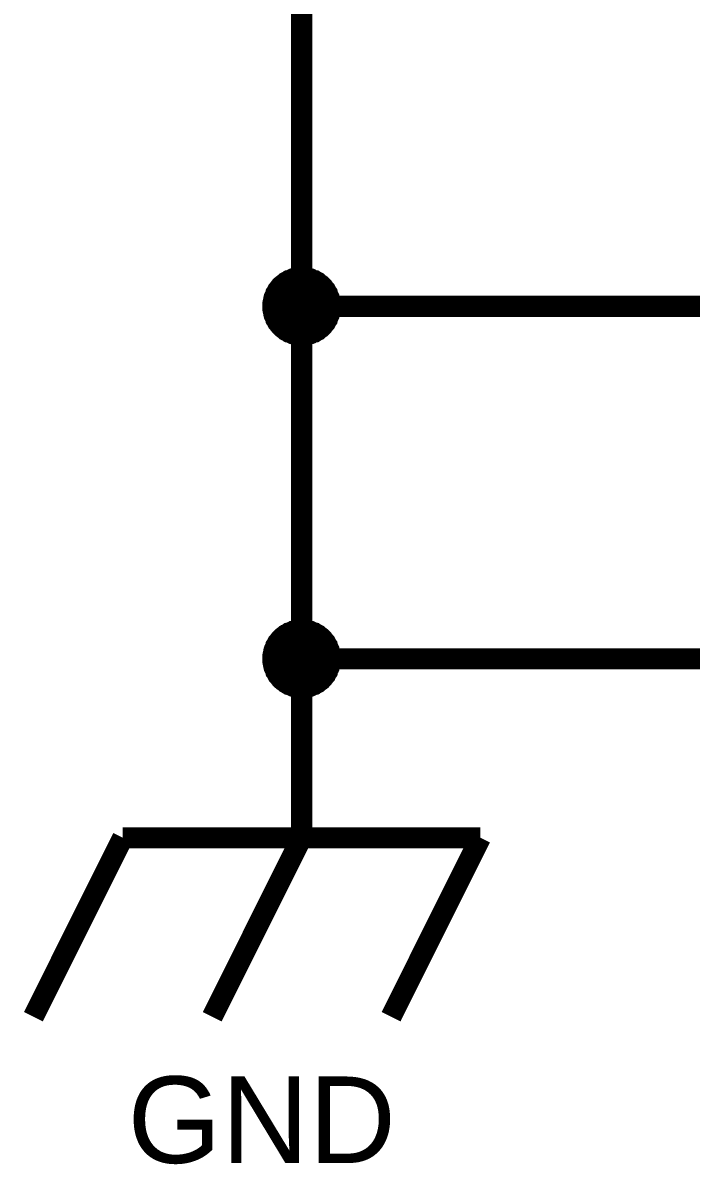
# Model space of a CAD drawing. Header units: millimetres. Extents: x 0 to 594, y 0 to 420.
# Drawn here: x 139.03 to 148.52, y 322.83 to 339.02 of the extents above; entities that cross this region are included whole.
import ezdxf

# ---------------------------------------------------------------- set-up
doc = ezdxf.new("R2010")
doc.units = ezdxf.units.MM
doc.layers.add('Sheet', color=255, linetype='Continuous')
doc.styles.get("Standard").update_dxf_attribs({"font": 'arial.ttf'})

msp = doc.modelspace()

# ---------------------------------------------------------------- linework, layer by layer
at = {"layer": 'Sheet', "color": 0}
for points, const_width in [([(152.49, 339.998), (142.992, 339.998), (142.992, 334.998)], 0.3), ([(142.484, 334.998), (142.484, 335.024), (142.484, 335.051), (142.489, 335.077), (142.494, 335.098), (142.499, 335.125), (142.505, 335.151), (142.515, 335.172), (142.526, 335.194), (142.531, 335.22), (142.547, 335.241), (142.558, 335.262), (142.568, 335.283), (142.584, 335.299), (142.6, 335.321), (142.616, 335.342), (142.632, 335.358), (142.648, 335.373), (142.669, 335.389), (142.69, 335.405), (142.706, 335.421), (142.727, 335.432), (142.748, 335.442), (142.769, 335.458), (142.796, 335.463), (142.817, 335.474), (142.838, 335.485), (142.865, 335.49), (142.891, 335.495), (142.912, 335.5), (142.939, 335.506), (142.965, 335.506), (142.992, 335.506)], 0.0991), ([(142.484, 334.998), (142.484, 335.024), (142.484, 335.051), (142.489, 335.077), (142.494, 335.098), (142.499, 335.125), (142.505, 335.151), (142.515, 335.172), (142.526, 335.194), (142.531, 335.22), (142.547, 335.241), (142.558, 335.262), (142.568, 335.283), (142.584, 335.299), (142.6, 335.321), (142.616, 335.342), (142.632, 335.358), (142.648, 335.373), (142.669, 335.389), (142.69, 335.405), (142.706, 335.421), (142.727, 335.432), (142.748, 335.442), (142.769, 335.458), (142.796, 335.463), (142.817, 335.474), (142.838, 335.485), (142.865, 335.49), (142.891, 335.495), (142.912, 335.5), (142.939, 335.506), (142.965, 335.506), (142.992, 335.506)], 0.0991), ([(142.484, 334.998), (142.484, 335.024), (142.484, 335.051), (142.489, 335.077), (142.494, 335.098), (142.499, 335.125), (142.505, 335.151), (142.515, 335.172), (142.526, 335.194), (142.531, 335.22), (142.547, 335.241), (142.558, 335.262), (142.568, 335.283), (142.584, 335.299), (142.6, 335.321), (142.616, 335.342), (142.632, 335.358), (142.648, 335.373), (142.669, 335.389), (142.69, 335.405), (142.706, 335.421), (142.727, 335.432), (142.748, 335.442), (142.769, 335.458), (142.796, 335.463), (142.817, 335.474), (142.838, 335.485), (142.865, 335.49), (142.891, 335.495), (142.912, 335.5), (142.939, 335.506), (142.965, 335.506), (142.992, 335.506)], 0.0991), ([(142.484, 334.998), (142.484, 335.024), (142.484, 335.051), (142.489, 335.077), (142.494, 335.098), (142.499, 335.125), (142.505, 335.151), (142.515, 335.172), (142.526, 335.194), (142.531, 335.22), (142.547, 335.241), (142.558, 335.262), (142.568, 335.283), (142.584, 335.299), (142.6, 335.321), (142.616, 335.342), (142.632, 335.358), (142.648, 335.373), (142.669, 335.389), (142.69, 335.405), (142.706, 335.421), (142.727, 335.432), (142.748, 335.442), (142.769, 335.458), (142.796, 335.463), (142.817, 335.474), (142.838, 335.485), (142.865, 335.49), (142.891, 335.495), (142.912, 335.5), (142.939, 335.506), (142.965, 335.506), (142.992, 335.506)], 0.0991), ([(142.484, 334.998), (142.484, 335.024), (142.484, 335.051), (142.489, 335.077), (142.494, 335.098), (142.499, 335.125), (142.505, 335.151), (142.515, 335.172), (142.526, 335.194), (142.531, 335.22), (142.547, 335.241), (142.558, 335.262), (142.568, 335.283), (142.584, 335.299), (142.6, 335.321), (142.616, 335.342), (142.632, 335.358), (142.648, 335.373), (142.669, 335.389), (142.69, 335.405), (142.706, 335.421), (142.727, 335.432), (142.748, 335.442), (142.769, 335.458), (142.796, 335.463), (142.817, 335.474), (142.838, 335.485), (142.865, 335.49), (142.891, 335.495), (142.912, 335.5), (142.939, 335.506), (142.965, 335.506), (142.992, 335.506)], 0.0991), ([(142.484, 334.998), (142.484, 335.024), (142.484, 335.051), (142.489, 335.077), (142.494, 335.098), (142.499, 335.125), (142.505, 335.151), (142.515, 335.172), (142.526, 335.194), (142.531, 335.22), (142.547, 335.241), (142.558, 335.262), (142.568, 335.283), (142.584, 335.299), (142.6, 335.321), (142.616, 335.342), (142.632, 335.358), (142.648, 335.373), (142.669, 335.389), (142.69, 335.405), (142.706, 335.421), (142.727, 335.432), (142.748, 335.442), (142.769, 335.458), (142.796, 335.463), (142.817, 335.474), (142.838, 335.485), (142.865, 335.49), (142.891, 335.495), (142.912, 335.5), (142.939, 335.506), (142.965, 335.506), (142.992, 335.506)], 0.0991), ([(142.484, 334.998), (142.484, 335.024), (142.484, 335.051), (142.489, 335.077), (142.494, 335.098), (142.499, 335.125), (142.505, 335.151), (142.515, 335.172), (142.526, 335.194), (142.531, 335.22), (142.547, 335.241), (142.558, 335.262), (142.568, 335.283), (142.584, 335.299), (142.6, 335.321), (142.616, 335.342), (142.632, 335.358), (142.648, 335.373), (142.669, 335.389), (142.69, 335.405), (142.706, 335.421), (142.727, 335.432), (142.748, 335.442), (142.769, 335.458), (142.796, 335.463), (142.817, 335.474), (142.838, 335.485), (142.865, 335.49), (142.891, 335.495), (142.912, 335.5), (142.939, 335.506), (142.965, 335.506), (142.992, 335.506)], 0.0991), ([(142.484, 334.998), (142.484, 335.024), (142.484, 335.051), (142.489, 335.077), (142.494, 335.098), (142.499, 335.125), (142.505, 335.151), (142.515, 335.172), (142.526, 335.194), (142.531, 335.22), (142.547, 335.241), (142.558, 335.262), (142.568, 335.283), (142.584, 335.299), (142.6, 335.321), (142.616, 335.342), (142.632, 335.358), (142.648, 335.373), (142.669, 335.389), (142.69, 335.405), (142.706, 335.421), (142.727, 335.432), (142.748, 335.442), (142.769, 335.458), (142.796, 335.463), (142.817, 335.474), (142.838, 335.485), (142.865, 335.49), (142.891, 335.495), (142.912, 335.5), (142.939, 335.506), (142.965, 335.506), (142.992, 335.506)], 0.0991), ([(142.992, 335.506), (142.992, 335.506)], 0.0991), ([(142.992, 335.506), (143.018, 335.506), (143.044, 335.506), (143.071, 335.5), (143.092, 335.495), (143.119, 335.49), (143.145, 335.485), (143.166, 335.474), (143.187, 335.463), (143.214, 335.458), (143.235, 335.442), (143.256, 335.432), (143.277, 335.421), (143.293, 335.405), (143.314, 335.389), (143.336, 335.373), (143.351, 335.358), (143.367, 335.342), (143.383, 335.321), (143.399, 335.299), (143.415, 335.283), (143.425, 335.262), (143.436, 335.241), (143.452, 335.22), (143.457, 335.194), (143.468, 335.172), (143.478, 335.151), (143.484, 335.125), (143.489, 335.098), (143.494, 335.077), (143.5, 335.051), (143.5, 335.024), (143.5, 334.998)], 0.0991), ([(142.992, 335.506), (142.992, 335.506)], 0.0991), ([(142.992, 335.506), (143.018, 335.506), (143.044, 335.506), (143.071, 335.5), (143.092, 335.495), (143.119, 335.49), (143.145, 335.485), (143.166, 335.474), (143.187, 335.463), (143.214, 335.458), (143.235, 335.442), (143.256, 335.432), (143.277, 335.421), (143.293, 335.405), (143.314, 335.389), (143.336, 335.373), (143.351, 335.358), (143.367, 335.342), (143.383, 335.321), (143.399, 335.299), (143.415, 335.283), (143.425, 335.262), (143.436, 335.241), (143.452, 335.22), (143.457, 335.194), (143.468, 335.172), (143.478, 335.151), (143.484, 335.125), (143.489, 335.098), (143.494, 335.077), (143.5, 335.051), (143.5, 335.024), (143.5, 334.998)], 0.0991), ([(142.992, 335.506), (142.992, 335.506)], 0.0991), ([(142.992, 335.506), (143.018, 335.506), (143.044, 335.506), (143.071, 335.5), (143.092, 335.495), (143.119, 335.49), (143.145, 335.485), (143.166, 335.474), (143.187, 335.463), (143.214, 335.458), (143.235, 335.442), (143.256, 335.432), (143.277, 335.421), (143.293, 335.405), (143.314, 335.389), (143.336, 335.373), (143.351, 335.358), (143.367, 335.342), (143.383, 335.321), (143.399, 335.299), (143.415, 335.283), (143.425, 335.262), (143.436, 335.241), (143.452, 335.22), (143.457, 335.194), (143.468, 335.172), (143.478, 335.151), (143.484, 335.125), (143.489, 335.098), (143.494, 335.077), (143.5, 335.051), (143.5, 335.024), (143.5, 334.998)], 0.0991), ([(142.992, 335.506), (142.992, 335.506)], 0.0991), ([(142.992, 335.506), (143.018, 335.506), (143.044, 335.506), (143.071, 335.5), (143.092, 335.495), (143.119, 335.49), (143.145, 335.485), (143.166, 335.474), (143.187, 335.463), (143.214, 335.458), (143.235, 335.442), (143.256, 335.432), (143.277, 335.421), (143.293, 335.405), (143.314, 335.389), (143.336, 335.373), (143.351, 335.358), (143.367, 335.342), (143.383, 335.321), (143.399, 335.299), (143.415, 335.283), (143.425, 335.262), (143.436, 335.241), (143.452, 335.22), (143.457, 335.194), (143.468, 335.172), (143.478, 335.151), (143.484, 335.125), (143.489, 335.098), (143.494, 335.077), (143.5, 335.051), (143.5, 335.024), (143.5, 334.998)], 0.0991), ([(142.992, 335.506), (142.992, 335.506)], 0.0991), ([(142.992, 335.506), (143.018, 335.506), (143.044, 335.506), (143.071, 335.5), (143.092, 335.495), (143.119, 335.49), (143.145, 335.485), (143.166, 335.474), (143.187, 335.463), (143.214, 335.458), (143.235, 335.442), (143.256, 335.432), (143.277, 335.421), (143.293, 335.405), (143.314, 335.389), (143.336, 335.373), (143.351, 335.358), (143.367, 335.342), (143.383, 335.321), (143.399, 335.299), (143.415, 335.283), (143.425, 335.262), (143.436, 335.241), (143.452, 335.22), (143.457, 335.194), (143.468, 335.172), (143.478, 335.151), (143.484, 335.125), (143.489, 335.098), (143.494, 335.077), (143.5, 335.051), (143.5, 335.024), (143.5, 334.998)], 0.0991), ([(142.992, 335.506), (142.992, 335.506)], 0.0991), ([(142.992, 335.506), (143.018, 335.506), (143.044, 335.506), (143.071, 335.5), (143.092, 335.495), (143.119, 335.49), (143.145, 335.485), (143.166, 335.474), (143.187, 335.463), (143.214, 335.458), (143.235, 335.442), (143.256, 335.432), (143.277, 335.421), (143.293, 335.405), (143.314, 335.389), (143.336, 335.373), (143.351, 335.358), (143.367, 335.342), (143.383, 335.321), (143.399, 335.299), (143.415, 335.283), (143.425, 335.262), (143.436, 335.241), (143.452, 335.22), (143.457, 335.194), (143.468, 335.172), (143.478, 335.151), (143.484, 335.125), (143.489, 335.098), (143.494, 335.077), (143.5, 335.051), (143.5, 335.024), (143.5, 334.998)], 0.0991), ([(142.992, 335.506), (142.992, 335.506)], 0.0991), ([(142.992, 335.506), (143.018, 335.506), (143.044, 335.506), (143.071, 335.5), (143.092, 335.495), (143.119, 335.49), (143.145, 335.485), (143.166, 335.474), (143.187, 335.463), (143.214, 335.458), (143.235, 335.442), (143.256, 335.432), (143.277, 335.421), (143.293, 335.405), (143.314, 335.389), (143.336, 335.373), (143.351, 335.358), (143.367, 335.342), (143.383, 335.321), (143.399, 335.299), (143.415, 335.283), (143.425, 335.262), (143.436, 335.241), (143.452, 335.22), (143.457, 335.194), (143.468, 335.172), (143.478, 335.151), (143.484, 335.125), (143.489, 335.098), (143.494, 335.077), (143.5, 335.051), (143.5, 335.024), (143.5, 334.998)], 0.0991), ([(142.992, 335.506), (142.992, 335.506)], 0.0991), ([(142.992, 335.506), (143.018, 335.506), (143.044, 335.506), (143.071, 335.5), (143.092, 335.495), (143.119, 335.49), (143.145, 335.485), (143.166, 335.474), (143.187, 335.463), (143.214, 335.458), (143.235, 335.442), (143.256, 335.432), (143.277, 335.421), (143.293, 335.405), (143.314, 335.389), (143.336, 335.373), (143.351, 335.358), (143.367, 335.342), (143.383, 335.321), (143.399, 335.299), (143.415, 335.283), (143.425, 335.262), (143.436, 335.241), (143.452, 335.22), (143.457, 335.194), (143.468, 335.172), (143.478, 335.151), (143.484, 335.125), (143.489, 335.098), (143.494, 335.077), (143.5, 335.051), (143.5, 335.024), (143.5, 334.998)], 0.0991), ([(152.49, 334.998), (142.992, 334.998), (142.992, 329.997), (152.49, 329.997)], 0.3), ([(142.992, 334.49), (142.965, 334.49), (142.939, 334.49), (142.912, 334.495), (142.891, 334.5), (142.865, 334.506), (142.838, 334.511), (142.817, 334.521), (142.796, 334.532), (142.769, 334.537), (142.748, 334.553), (142.727, 334.564), (142.706, 334.574), (142.69, 334.59), (142.669, 334.606), (142.648, 334.622), (142.632, 334.638), (142.616, 334.654), (142.6, 334.675), (142.584, 334.696), (142.568, 334.712), (142.558, 334.733), (142.547, 334.754), (142.531, 334.775), (142.526, 334.802), (142.515, 334.823), (142.505, 334.844), (142.499, 334.871), (142.494, 334.897), (142.489, 334.918), (142.484, 334.945), (142.484, 334.971), (142.484, 334.998)], 0.0991), ([(142.484, 334.998), (142.484, 334.998)], 0.0991), ([(142.992, 334.49), (142.965, 334.49), (142.939, 334.49), (142.912, 334.495), (142.891, 334.5), (142.865, 334.506), (142.838, 334.511), (142.817, 334.521), (142.796, 334.532), (142.769, 334.537), (142.748, 334.553), (142.727, 334.564), (142.706, 334.574), (142.69, 334.59), (142.669, 334.606), (142.648, 334.622), (142.632, 334.638), (142.616, 334.654), (142.6, 334.675), (142.584, 334.696), (142.568, 334.712), (142.558, 334.733), (142.547, 334.754), (142.531, 334.775), (142.526, 334.802), (142.515, 334.823), (142.505, 334.844), (142.499, 334.871), (142.494, 334.897), (142.489, 334.918), (142.484, 334.945), (142.484, 334.971), (142.484, 334.998)], 0.0991), ([(142.484, 334.998), (142.484, 334.998)], 0.0991), ([(142.992, 334.49), (142.965, 334.49), (142.939, 334.49), (142.912, 334.495), (142.891, 334.5), (142.865, 334.506), (142.838, 334.511), (142.817, 334.521), (142.796, 334.532), (142.769, 334.537), (142.748, 334.553), (142.727, 334.564), (142.706, 334.574), (142.69, 334.59), (142.669, 334.606), (142.648, 334.622), (142.632, 334.638), (142.616, 334.654), (142.6, 334.675), (142.584, 334.696), (142.568, 334.712), (142.558, 334.733), (142.547, 334.754), (142.531, 334.775), (142.526, 334.802), (142.515, 334.823), (142.505, 334.844), (142.499, 334.871), (142.494, 334.897), (142.489, 334.918), (142.484, 334.945), (142.484, 334.971), (142.484, 334.998)], 0.0991), ([(142.484, 334.998), (142.484, 334.998)], 0.0991), ([(142.992, 334.49), (142.965, 334.49), (142.939, 334.49), (142.912, 334.495), (142.891, 334.5), (142.865, 334.506), (142.838, 334.511), (142.817, 334.521), (142.796, 334.532), (142.769, 334.537), (142.748, 334.553), (142.727, 334.564), (142.706, 334.574), (142.69, 334.59), (142.669, 334.606), (142.648, 334.622), (142.632, 334.638), (142.616, 334.654), (142.6, 334.675), (142.584, 334.696), (142.568, 334.712), (142.558, 334.733), (142.547, 334.754), (142.531, 334.775), (142.526, 334.802), (142.515, 334.823), (142.505, 334.844), (142.499, 334.871), (142.494, 334.897), (142.489, 334.918), (142.484, 334.945), (142.484, 334.971), (142.484, 334.998)], 0.0991), ([(142.484, 334.998), (142.484, 334.998)], 0.0991), ([(142.992, 334.49), (142.965, 334.49), (142.939, 334.49), (142.912, 334.495), (142.891, 334.5), (142.865, 334.506), (142.838, 334.511), (142.817, 334.521), (142.796, 334.532), (142.769, 334.537), (142.748, 334.553), (142.727, 334.564), (142.706, 334.574), (142.69, 334.59), (142.669, 334.606), (142.648, 334.622), (142.632, 334.638), (142.616, 334.654), (142.6, 334.675), (142.584, 334.696), (142.568, 334.712), (142.558, 334.733), (142.547, 334.754), (142.531, 334.775), (142.526, 334.802), (142.515, 334.823), (142.505, 334.844), (142.499, 334.871), (142.494, 334.897), (142.489, 334.918), (142.484, 334.945), (142.484, 334.971), (142.484, 334.998)], 0.0991), ([(142.484, 334.998), (142.484, 334.998)], 0.0991), ([(142.992, 334.49), (142.965, 334.49), (142.939, 334.49), (142.912, 334.495), (142.891, 334.5), (142.865, 334.506), (142.838, 334.511), (142.817, 334.521), (142.796, 334.532), (142.769, 334.537), (142.748, 334.553), (142.727, 334.564), (142.706, 334.574), (142.69, 334.59), (142.669, 334.606), (142.648, 334.622), (142.632, 334.638), (142.616, 334.654), (142.6, 334.675), (142.584, 334.696), (142.568, 334.712), (142.558, 334.733), (142.547, 334.754), (142.531, 334.775), (142.526, 334.802), (142.515, 334.823), (142.505, 334.844), (142.499, 334.871), (142.494, 334.897), (142.489, 334.918), (142.484, 334.945), (142.484, 334.971), (142.484, 334.998)], 0.0991), ([(142.484, 334.998), (142.484, 334.998)], 0.0991), ([(142.992, 334.49), (142.965, 334.49), (142.939, 334.49), (142.912, 334.495), (142.891, 334.5), (142.865, 334.506), (142.838, 334.511), (142.817, 334.521), (142.796, 334.532), (142.769, 334.537), (142.748, 334.553), (142.727, 334.564), (142.706, 334.574), (142.69, 334.59), (142.669, 334.606), (142.648, 334.622), (142.632, 334.638), (142.616, 334.654), (142.6, 334.675), (142.584, 334.696), (142.568, 334.712), (142.558, 334.733), (142.547, 334.754), (142.531, 334.775), (142.526, 334.802), (142.515, 334.823), (142.505, 334.844), (142.499, 334.871), (142.494, 334.897), (142.489, 334.918), (142.484, 334.945), (142.484, 334.971), (142.484, 334.998)], 0.0991), ([(142.484, 334.998), (142.484, 334.998)], 0.0991), ([(142.992, 334.49), (142.965, 334.49), (142.939, 334.49), (142.912, 334.495), (142.891, 334.5), (142.865, 334.506), (142.838, 334.511), (142.817, 334.521), (142.796, 334.532), (142.769, 334.537), (142.748, 334.553), (142.727, 334.564), (142.706, 334.574), (142.69, 334.59), (142.669, 334.606), (142.648, 334.622), (142.632, 334.638), (142.616, 334.654), (142.6, 334.675), (142.584, 334.696), (142.568, 334.712), (142.558, 334.733), (142.547, 334.754), (142.531, 334.775), (142.526, 334.802), (142.515, 334.823), (142.505, 334.844), (142.499, 334.871), (142.494, 334.897), (142.489, 334.918), (142.484, 334.945), (142.484, 334.971), (142.484, 334.998)], 0.0991), ([(142.484, 334.998), (142.484, 334.998)], 0.0991), ([(143.5, 334.998), (143.5, 334.971), (143.5, 334.945), (143.494, 334.918), (143.489, 334.897), (143.484, 334.871), (143.478, 334.844), (143.468, 334.823), (143.457, 334.802), (143.452, 334.775), (143.436, 334.754), (143.425, 334.733), (143.415, 334.712), (143.399, 334.696), (143.383, 334.675), (143.367, 334.654), (143.351, 334.638), (143.336, 334.622), (143.314, 334.606), (143.293, 334.59), (143.277, 334.574), (143.256, 334.564), (143.235, 334.553), (143.214, 334.537), (143.187, 334.532), (143.166, 334.521), (143.145, 334.511), (143.119, 334.506), (143.092, 334.5), (143.071, 334.495), (143.044, 334.49), (143.018, 334.49), (142.992, 334.49)], 0.0991), ([(143.5, 334.998), (143.5, 334.971), (143.5, 334.945), (143.494, 334.918), (143.489, 334.897), (143.484, 334.871), (143.478, 334.844), (143.468, 334.823), (143.457, 334.802), (143.452, 334.775), (143.436, 334.754), (143.425, 334.733), (143.415, 334.712), (143.399, 334.696), (143.383, 334.675), (143.367, 334.654), (143.351, 334.638), (143.336, 334.622), (143.314, 334.606), (143.293, 334.59), (143.277, 334.574), (143.256, 334.564), (143.235, 334.553), (143.214, 334.537), (143.187, 334.532), (143.166, 334.521), (143.145, 334.511), (143.119, 334.506), (143.092, 334.5), (143.071, 334.495), (143.044, 334.49), (143.018, 334.49), (142.992, 334.49)], 0.0991), ([(143.5, 334.998), (143.5, 334.971), (143.5, 334.945), (143.494, 334.918), (143.489, 334.897), (143.484, 334.871), (143.478, 334.844), (143.468, 334.823), (143.457, 334.802), (143.452, 334.775), (143.436, 334.754), (143.425, 334.733), (143.415, 334.712), (143.399, 334.696), (143.383, 334.675), (143.367, 334.654), (143.351, 334.638), (143.336, 334.622), (143.314, 334.606), (143.293, 334.59), (143.277, 334.574), (143.256, 334.564), (143.235, 334.553), (143.214, 334.537), (143.187, 334.532), (143.166, 334.521), (143.145, 334.511), (143.119, 334.506), (143.092, 334.5), (143.071, 334.495), (143.044, 334.49), (143.018, 334.49), (142.992, 334.49)], 0.0991), ([(143.5, 334.998), (143.5, 334.971), (143.5, 334.945), (143.494, 334.918), (143.489, 334.897), (143.484, 334.871), (143.478, 334.844), (143.468, 334.823), (143.457, 334.802), (143.452, 334.775), (143.436, 334.754), (143.425, 334.733), (143.415, 334.712), (143.399, 334.696), (143.383, 334.675), (143.367, 334.654), (143.351, 334.638), (143.336, 334.622), (143.314, 334.606), (143.293, 334.59), (143.277, 334.574), (143.256, 334.564), (143.235, 334.553), (143.214, 334.537), (143.187, 334.532), (143.166, 334.521), (143.145, 334.511), (143.119, 334.506), (143.092, 334.5), (143.071, 334.495), (143.044, 334.49), (143.018, 334.49), (142.992, 334.49)], 0.0991), ([(143.5, 334.998), (143.5, 334.971), (143.5, 334.945), (143.494, 334.918), (143.489, 334.897), (143.484, 334.871), (143.478, 334.844), (143.468, 334.823), (143.457, 334.802), (143.452, 334.775), (143.436, 334.754), (143.425, 334.733), (143.415, 334.712), (143.399, 334.696), (143.383, 334.675), (143.367, 334.654), (143.351, 334.638), (143.336, 334.622), (143.314, 334.606), (143.293, 334.59), (143.277, 334.574), (143.256, 334.564), (143.235, 334.553), (143.214, 334.537), (143.187, 334.532), (143.166, 334.521), (143.145, 334.511), (143.119, 334.506), (143.092, 334.5), (143.071, 334.495), (143.044, 334.49), (143.018, 334.49), (142.992, 334.49)], 0.0991), ([(143.5, 334.998), (143.5, 334.971), (143.5, 334.945), (143.494, 334.918), (143.489, 334.897), (143.484, 334.871), (143.478, 334.844), (143.468, 334.823), (143.457, 334.802), (143.452, 334.775), (143.436, 334.754), (143.425, 334.733), (143.415, 334.712), (143.399, 334.696), (143.383, 334.675), (143.367, 334.654), (143.351, 334.638), (143.336, 334.622), (143.314, 334.606), (143.293, 334.59), (143.277, 334.574), (143.256, 334.564), (143.235, 334.553), (143.214, 334.537), (143.187, 334.532), (143.166, 334.521), (143.145, 334.511), (143.119, 334.506), (143.092, 334.5), (143.071, 334.495), (143.044, 334.49), (143.018, 334.49), (142.992, 334.49)], 0.0991), ([(143.5, 334.998), (143.5, 334.971), (143.5, 334.945), (143.494, 334.918), (143.489, 334.897), (143.484, 334.871), (143.478, 334.844), (143.468, 334.823), (143.457, 334.802), (143.452, 334.775), (143.436, 334.754), (143.425, 334.733), (143.415, 334.712), (143.399, 334.696), (143.383, 334.675), (143.367, 334.654), (143.351, 334.638), (143.336, 334.622), (143.314, 334.606), (143.293, 334.59), (143.277, 334.574), (143.256, 334.564), (143.235, 334.553), (143.214, 334.537), (143.187, 334.532), (143.166, 334.521), (143.145, 334.511), (143.119, 334.506), (143.092, 334.5), (143.071, 334.495), (143.044, 334.49), (143.018, 334.49), (142.992, 334.49)], 0.0991), ([(143.5, 334.998), (143.5, 334.971), (143.5, 334.945), (143.494, 334.918), (143.489, 334.897), (143.484, 334.871), (143.478, 334.844), (143.468, 334.823), (143.457, 334.802), (143.452, 334.775), (143.436, 334.754), (143.425, 334.733), (143.415, 334.712), (143.399, 334.696), (143.383, 334.675), (143.367, 334.654), (143.351, 334.638), (143.336, 334.622), (143.314, 334.606), (143.293, 334.59), (143.277, 334.574), (143.256, 334.564), (143.235, 334.553), (143.214, 334.537), (143.187, 334.532), (143.166, 334.521), (143.145, 334.511), (143.119, 334.506), (143.092, 334.5), (143.071, 334.495), (143.044, 334.49), (143.018, 334.49), (142.992, 334.49)], 0.0991), ([(143.5, 334.998), (143.5, 334.998), (143.5, 334.998), (143.5, 334.998), (143.5, 334.998), (143.5, 334.998), (143.5, 334.998), (143.5, 334.998), (143.5, 334.998), (143.5, 334.998), (143.5, 334.998), (143.5, 334.998), (143.5, 334.998), (143.5, 334.998), (143.5, 334.998), (143.5, 334.998), (143.5, 334.998), (143.5, 334.998), (143.5, 334.998), (143.5, 334.998), (143.5, 334.998), (143.5, 334.998), (143.5, 334.998), (143.5, 334.998), (143.5, 334.998), (143.5, 334.998), (143.5, 334.998), (143.5, 334.998), (143.5, 334.998), (143.5, 334.998), (143.5, 334.998), (143.5, 334.998), (143.5, 334.998)], 0.0991), ([(143.5, 334.998), (143.5, 334.998)], 0.0991), ([(143.5, 334.998), (143.5, 334.998), (143.5, 334.998), (143.5, 334.998), (143.5, 334.998), (143.5, 334.998), (143.5, 334.998), (143.5, 334.998), (143.5, 334.998), (143.5, 334.998), (143.5, 334.998), (143.5, 334.998), (143.5, 334.998), (143.5, 334.998), (143.5, 334.998), (143.5, 334.998), (143.5, 334.998), (143.5, 334.998), (143.5, 334.998), (143.5, 334.998), (143.5, 334.998), (143.5, 334.998), (143.5, 334.998), (143.5, 334.998), (143.5, 334.998), (143.5, 334.998), (143.5, 334.998), (143.5, 334.998), (143.5, 334.998), (143.5, 334.998), (143.5, 334.998), (143.5, 334.998), (143.5, 334.998)], 0.0991), ([(143.5, 334.998), (143.5, 334.998)], 0.0991), ([(143.5, 334.998), (143.5, 334.998), (143.5, 334.998), (143.5, 334.998), (143.5, 334.998), (143.5, 334.998), (143.5, 334.998), (143.5, 334.998), (143.5, 334.998), (143.5, 334.998), (143.5, 334.998), (143.5, 334.998), (143.5, 334.998), (143.5, 334.998), (143.5, 334.998), (143.5, 334.998), (143.5, 334.998), (143.5, 334.998), (143.5, 334.998), (143.5, 334.998), (143.5, 334.998), (143.5, 334.998), (143.5, 334.998), (143.5, 334.998), (143.5, 334.998), (143.5, 334.998), (143.5, 334.998), (143.5, 334.998), (143.5, 334.998), (143.5, 334.998), (143.5, 334.998), (143.5, 334.998), (143.5, 334.998)], 0.0991), ([(143.5, 334.998), (143.5, 334.998)], 0.0991), ([(143.5, 334.998), (143.5, 334.998), (143.5, 334.998), (143.5, 334.998), (143.5, 334.998), (143.5, 334.998), (143.5, 334.998), (143.5, 334.998), (143.5, 334.998), (143.5, 334.998), (143.5, 334.998), (143.5, 334.998), (143.5, 334.998), (143.5, 334.998), (143.5, 334.998), (143.5, 334.998), (143.5, 334.998), (143.5, 334.998), (143.5, 334.998), (143.5, 334.998), (143.5, 334.998), (143.5, 334.998), (143.5, 334.998), (143.5, 334.998), (143.5, 334.998), (143.5, 334.998), (143.5, 334.998), (143.5, 334.998), (143.5, 334.998), (143.5, 334.998), (143.5, 334.998), (143.5, 334.998), (143.5, 334.998)], 0.0991), ([(143.5, 334.998), (143.5, 334.998)], 0.0991), ([(143.5, 334.998), (143.5, 334.998), (143.5, 334.998), (143.5, 334.998), (143.5, 334.998), (143.5, 334.998), (143.5, 334.998), (143.5, 334.998), (143.5, 334.998), (143.5, 334.998), (143.5, 334.998), (143.5, 334.998), (143.5, 334.998), (143.5, 334.998), (143.5, 334.998), (143.5, 334.998), (143.5, 334.998), (143.5, 334.998), (143.5, 334.998), (143.5, 334.998), (143.5, 334.998), (143.5, 334.998), (143.5, 334.998), (143.5, 334.998), (143.5, 334.998), (143.5, 334.998), (143.5, 334.998), (143.5, 334.998), (143.5, 334.998), (143.5, 334.998), (143.5, 334.998), (143.5, 334.998), (143.5, 334.998)], 0.0991), ([(143.5, 334.998), (143.5, 334.998)], 0.0991), ([(143.5, 334.998), (143.5, 334.998), (143.5, 334.998), (143.5, 334.998), (143.5, 334.998), (143.5, 334.998), (143.5, 334.998), (143.5, 334.998), (143.5, 334.998), (143.5, 334.998), (143.5, 334.998), (143.5, 334.998), (143.5, 334.998), (143.5, 334.998), (143.5, 334.998), (143.5, 334.998), (143.5, 334.998), (143.5, 334.998), (143.5, 334.998), (143.5, 334.998), (143.5, 334.998), (143.5, 334.998), (143.5, 334.998), (143.5, 334.998), (143.5, 334.998), (143.5, 334.998), (143.5, 334.998), (143.5, 334.998), (143.5, 334.998), (143.5, 334.998), (143.5, 334.998), (143.5, 334.998), (143.5, 334.998)], 0.0991), ([(143.5, 334.998), (143.5, 334.998)], 0.0991), ([(143.5, 334.998), (143.5, 334.998), (143.5, 334.998), (143.5, 334.998), (143.5, 334.998), (143.5, 334.998), (143.5, 334.998), (143.5, 334.998), (143.5, 334.998), (143.5, 334.998), (143.5, 334.998), (143.5, 334.998), (143.5, 334.998), (143.5, 334.998), (143.5, 334.998), (143.5, 334.998), (143.5, 334.998), (143.5, 334.998), (143.5, 334.998), (143.5, 334.998), (143.5, 334.998), (143.5, 334.998), (143.5, 334.998), (143.5, 334.998), (143.5, 334.998), (143.5, 334.998), (143.5, 334.998), (143.5, 334.998), (143.5, 334.998), (143.5, 334.998), (143.5, 334.998), (143.5, 334.998), (143.5, 334.998)], 0.0991), ([(143.5, 334.998), (143.5, 334.998)], 0.0991), ([(143.5, 334.998), (143.5, 334.998), (143.5, 334.998), (143.5, 334.998), (143.5, 334.998), (143.5, 334.998), (143.5, 334.998), (143.5, 334.998), (143.5, 334.998), (143.5, 334.998), (143.5, 334.998), (143.5, 334.998), (143.5, 334.998), (143.5, 334.998), (143.5, 334.998), (143.5, 334.998), (143.5, 334.998), (143.5, 334.998), (143.5, 334.998), (143.5, 334.998), (143.5, 334.998), (143.5, 334.998), (143.5, 334.998), (143.5, 334.998), (143.5, 334.998), (143.5, 334.998), (143.5, 334.998), (143.5, 334.998), (143.5, 334.998), (143.5, 334.998), (143.5, 334.998), (143.5, 334.998), (143.5, 334.998)], 0.0991), ([(143.5, 334.998), (143.5, 334.998)], 0.0991), ([(142.484, 329.997), (142.484, 330.023), (142.484, 330.05), (142.489, 330.076), (142.494, 330.098), (142.499, 330.124), (142.505, 330.15), (142.515, 330.172), (142.526, 330.193), (142.531, 330.219), (142.547, 330.24), (142.558, 330.262), (142.568, 330.283), (142.584, 330.299), (142.6, 330.32), (142.616, 330.341), (142.632, 330.357), (142.648, 330.373), (142.669, 330.389), (142.69, 330.404), (142.706, 330.42), (142.727, 330.431), (142.748, 330.441), (142.769, 330.457), (142.796, 330.463), (142.817, 330.473), (142.838, 330.484), (142.865, 330.489), (142.891, 330.494), (142.912, 330.5), (142.939, 330.505), (142.965, 330.505), (142.992, 330.505)], 0.0991), ([(142.484, 329.997), (142.484, 330.023), (142.484, 330.05), (142.489, 330.076), (142.494, 330.098), (142.499, 330.124), (142.505, 330.15), (142.515, 330.172), (142.526, 330.193), (142.531, 330.219), (142.547, 330.24), (142.558, 330.262), (142.568, 330.283), (142.584, 330.299), (142.6, 330.32), (142.616, 330.341), (142.632, 330.357), (142.648, 330.373), (142.669, 330.389), (142.69, 330.404), (142.706, 330.42), (142.727, 330.431), (142.748, 330.441), (142.769, 330.457), (142.796, 330.463), (142.817, 330.473), (142.838, 330.484), (142.865, 330.489), (142.891, 330.494), (142.912, 330.5), (142.939, 330.505), (142.965, 330.505), (142.992, 330.505)], 0.0991), ([(142.484, 329.997), (142.484, 330.023), (142.484, 330.05), (142.489, 330.076), (142.494, 330.098), (142.499, 330.124), (142.505, 330.15), (142.515, 330.172), (142.526, 330.193), (142.531, 330.219), (142.547, 330.24), (142.558, 330.262), (142.568, 330.283), (142.584, 330.299), (142.6, 330.32), (142.616, 330.341), (142.632, 330.357), (142.648, 330.373), (142.669, 330.389), (142.69, 330.404), (142.706, 330.42), (142.727, 330.431), (142.748, 330.441), (142.769, 330.457), (142.796, 330.463), (142.817, 330.473), (142.838, 330.484), (142.865, 330.489), (142.891, 330.494), (142.912, 330.5), (142.939, 330.505), (142.965, 330.505), (142.992, 330.505)], 0.0991), ([(142.484, 329.997), (142.484, 330.023), (142.484, 330.05), (142.489, 330.076), (142.494, 330.098), (142.499, 330.124), (142.505, 330.15), (142.515, 330.172), (142.526, 330.193), (142.531, 330.219), (142.547, 330.24), (142.558, 330.262), (142.568, 330.283), (142.584, 330.299), (142.6, 330.32), (142.616, 330.341), (142.632, 330.357), (142.648, 330.373), (142.669, 330.389), (142.69, 330.404), (142.706, 330.42), (142.727, 330.431), (142.748, 330.441), (142.769, 330.457), (142.796, 330.463), (142.817, 330.473), (142.838, 330.484), (142.865, 330.489), (142.891, 330.494), (142.912, 330.5), (142.939, 330.505), (142.965, 330.505), (142.992, 330.505)], 0.0991), ([(142.484, 329.997), (142.484, 330.023), (142.484, 330.05), (142.489, 330.076), (142.494, 330.098), (142.499, 330.124), (142.505, 330.15), (142.515, 330.172), (142.526, 330.193), (142.531, 330.219), (142.547, 330.24), (142.558, 330.262), (142.568, 330.283), (142.584, 330.299), (142.6, 330.32), (142.616, 330.341), (142.632, 330.357), (142.648, 330.373), (142.669, 330.389), (142.69, 330.404), (142.706, 330.42), (142.727, 330.431), (142.748, 330.441), (142.769, 330.457), (142.796, 330.463), (142.817, 330.473), (142.838, 330.484), (142.865, 330.489), (142.891, 330.494), (142.912, 330.5), (142.939, 330.505), (142.965, 330.505), (142.992, 330.505)], 0.0991), ([(142.484, 329.997), (142.484, 330.023), (142.484, 330.05), (142.489, 330.076), (142.494, 330.098), (142.499, 330.124), (142.505, 330.15), (142.515, 330.172), (142.526, 330.193), (142.531, 330.219), (142.547, 330.24), (142.558, 330.262), (142.568, 330.283), (142.584, 330.299), (142.6, 330.32), (142.616, 330.341), (142.632, 330.357), (142.648, 330.373), (142.669, 330.389), (142.69, 330.404), (142.706, 330.42), (142.727, 330.431), (142.748, 330.441), (142.769, 330.457), (142.796, 330.463), (142.817, 330.473), (142.838, 330.484), (142.865, 330.489), (142.891, 330.494), (142.912, 330.5), (142.939, 330.505), (142.965, 330.505), (142.992, 330.505)], 0.0991), ([(142.484, 329.997), (142.484, 330.023), (142.484, 330.05), (142.489, 330.076), (142.494, 330.098), (142.499, 330.124), (142.505, 330.15), (142.515, 330.172), (142.526, 330.193), (142.531, 330.219), (142.547, 330.24), (142.558, 330.262), (142.568, 330.283), (142.584, 330.299), (142.6, 330.32), (142.616, 330.341), (142.632, 330.357), (142.648, 330.373), (142.669, 330.389), (142.69, 330.404), (142.706, 330.42), (142.727, 330.431), (142.748, 330.441), (142.769, 330.457), (142.796, 330.463), (142.817, 330.473), (142.838, 330.484), (142.865, 330.489), (142.891, 330.494), (142.912, 330.5), (142.939, 330.505), (142.965, 330.505), (142.992, 330.505)], 0.0991), ([(142.484, 329.997), (142.484, 330.023), (142.484, 330.05), (142.489, 330.076), (142.494, 330.098), (142.499, 330.124), (142.505, 330.15), (142.515, 330.172), (142.526, 330.193), (142.531, 330.219), (142.547, 330.24), (142.558, 330.262), (142.568, 330.283), (142.584, 330.299), (142.6, 330.32), (142.616, 330.341), (142.632, 330.357), (142.648, 330.373), (142.669, 330.389), (142.69, 330.404), (142.706, 330.42), (142.727, 330.431), (142.748, 330.441), (142.769, 330.457), (142.796, 330.463), (142.817, 330.473), (142.838, 330.484), (142.865, 330.489), (142.891, 330.494), (142.912, 330.5), (142.939, 330.505), (142.965, 330.505), (142.992, 330.505)], 0.0991), ([(142.992, 330.505), (142.992, 330.505)], 0.0991), ([(142.992, 330.505), (143.018, 330.505), (143.044, 330.505), (143.071, 330.5), (143.092, 330.494), (143.119, 330.489), (143.145, 330.484), (143.166, 330.473), (143.187, 330.463), (143.214, 330.457), (143.235, 330.441), (143.256, 330.431), (143.277, 330.42), (143.293, 330.404), (143.314, 330.389), (143.336, 330.373), (143.351, 330.357), (143.367, 330.341), (143.383, 330.32), (143.399, 330.299), (143.415, 330.283), (143.425, 330.262), (143.436, 330.24), (143.452, 330.219), (143.457, 330.193), (143.468, 330.172), (143.478, 330.15), (143.484, 330.124), (143.489, 330.098), (143.494, 330.076), (143.5, 330.05), (143.5, 330.023), (143.5, 329.997)], 0.0991), ([(142.992, 330.505), (142.992, 330.505)], 0.0991), ([(142.992, 330.505), (143.018, 330.505), (143.044, 330.505), (143.071, 330.5), (143.092, 330.494), (143.119, 330.489), (143.145, 330.484), (143.166, 330.473), (143.187, 330.463), (143.214, 330.457), (143.235, 330.441), (143.256, 330.431), (143.277, 330.42), (143.293, 330.404), (143.314, 330.389), (143.336, 330.373), (143.351, 330.357), (143.367, 330.341), (143.383, 330.32), (143.399, 330.299), (143.415, 330.283), (143.425, 330.262), (143.436, 330.24), (143.452, 330.219), (143.457, 330.193), (143.468, 330.172), (143.478, 330.15), (143.484, 330.124), (143.489, 330.098), (143.494, 330.076), (143.5, 330.05), (143.5, 330.023), (143.5, 329.997)], 0.0991), ([(142.992, 330.505), (142.992, 330.505)], 0.0991), ([(142.992, 330.505), (143.018, 330.505), (143.044, 330.505), (143.071, 330.5), (143.092, 330.494), (143.119, 330.489), (143.145, 330.484), (143.166, 330.473), (143.187, 330.463), (143.214, 330.457), (143.235, 330.441), (143.256, 330.431), (143.277, 330.42), (143.293, 330.404), (143.314, 330.389), (143.336, 330.373), (143.351, 330.357), (143.367, 330.341), (143.383, 330.32), (143.399, 330.299), (143.415, 330.283), (143.425, 330.262), (143.436, 330.24), (143.452, 330.219), (143.457, 330.193), (143.468, 330.172), (143.478, 330.15), (143.484, 330.124), (143.489, 330.098), (143.494, 330.076), (143.5, 330.05), (143.5, 330.023), (143.5, 329.997)], 0.0991), ([(142.992, 330.505), (142.992, 330.505)], 0.0991), ([(142.992, 330.505), (143.018, 330.505), (143.044, 330.505), (143.071, 330.5), (143.092, 330.494), (143.119, 330.489), (143.145, 330.484), (143.166, 330.473), (143.187, 330.463), (143.214, 330.457), (143.235, 330.441), (143.256, 330.431), (143.277, 330.42), (143.293, 330.404), (143.314, 330.389), (143.336, 330.373), (143.351, 330.357), (143.367, 330.341), (143.383, 330.32), (143.399, 330.299), (143.415, 330.283), (143.425, 330.262), (143.436, 330.24), (143.452, 330.219), (143.457, 330.193), (143.468, 330.172), (143.478, 330.15), (143.484, 330.124), (143.489, 330.098), (143.494, 330.076), (143.5, 330.05), (143.5, 330.023), (143.5, 329.997)], 0.0991), ([(142.992, 330.505), (142.992, 330.505)], 0.0991), ([(142.992, 330.505), (143.018, 330.505), (143.044, 330.505), (143.071, 330.5), (143.092, 330.494), (143.119, 330.489), (143.145, 330.484), (143.166, 330.473), (143.187, 330.463), (143.214, 330.457), (143.235, 330.441), (143.256, 330.431), (143.277, 330.42), (143.293, 330.404), (143.314, 330.389), (143.336, 330.373), (143.351, 330.357), (143.367, 330.341), (143.383, 330.32), (143.399, 330.299), (143.415, 330.283), (143.425, 330.262), (143.436, 330.24), (143.452, 330.219), (143.457, 330.193), (143.468, 330.172), (143.478, 330.15), (143.484, 330.124), (143.489, 330.098), (143.494, 330.076), (143.5, 330.05), (143.5, 330.023), (143.5, 329.997)], 0.0991), ([(142.992, 330.505), (142.992, 330.505)], 0.0991), ([(142.992, 330.505), (143.018, 330.505), (143.044, 330.505), (143.071, 330.5), (143.092, 330.494), (143.119, 330.489), (143.145, 330.484), (143.166, 330.473), (143.187, 330.463), (143.214, 330.457), (143.235, 330.441), (143.256, 330.431), (143.277, 330.42), (143.293, 330.404), (143.314, 330.389), (143.336, 330.373), (143.351, 330.357), (143.367, 330.341), (143.383, 330.32), (143.399, 330.299), (143.415, 330.283), (143.425, 330.262), (143.436, 330.24), (143.452, 330.219), (143.457, 330.193), (143.468, 330.172), (143.478, 330.15), (143.484, 330.124), (143.489, 330.098), (143.494, 330.076), (143.5, 330.05), (143.5, 330.023), (143.5, 329.997)], 0.0991), ([(142.992, 330.505), (142.992, 330.505)], 0.0991), ([(142.992, 330.505), (143.018, 330.505), (143.044, 330.505), (143.071, 330.5), (143.092, 330.494), (143.119, 330.489), (143.145, 330.484), (143.166, 330.473), (143.187, 330.463), (143.214, 330.457), (143.235, 330.441), (143.256, 330.431), (143.277, 330.42), (143.293, 330.404), (143.314, 330.389), (143.336, 330.373), (143.351, 330.357), (143.367, 330.341), (143.383, 330.32), (143.399, 330.299), (143.415, 330.283), (143.425, 330.262), (143.436, 330.24), (143.452, 330.219), (143.457, 330.193), (143.468, 330.172), (143.478, 330.15), (143.484, 330.124), (143.489, 330.098), (143.494, 330.076), (143.5, 330.05), (143.5, 330.023), (143.5, 329.997)], 0.0991), ([(142.992, 330.505), (142.992, 330.505)], 0.0991), ([(142.992, 330.505), (143.018, 330.505), (143.044, 330.505), (143.071, 330.5), (143.092, 330.494), (143.119, 330.489), (143.145, 330.484), (143.166, 330.473), (143.187, 330.463), (143.214, 330.457), (143.235, 330.441), (143.256, 330.431), (143.277, 330.42), (143.293, 330.404), (143.314, 330.389), (143.336, 330.373), (143.351, 330.357), (143.367, 330.341), (143.383, 330.32), (143.399, 330.299), (143.415, 330.283), (143.425, 330.262), (143.436, 330.24), (143.452, 330.219), (143.457, 330.193), (143.468, 330.172), (143.478, 330.15), (143.484, 330.124), (143.489, 330.098), (143.494, 330.076), (143.5, 330.05), (143.5, 330.023), (143.5, 329.997)], 0.0991), ([(142.992, 329.997), (142.992, 327.457)], 0.3), ([(142.992, 329.489), (142.965, 329.489), (142.939, 329.489), (142.912, 329.494), (142.891, 329.5), (142.865, 329.505), (142.838, 329.51), (142.817, 329.521), (142.796, 329.531), (142.769, 329.537), (142.748, 329.552), (142.727, 329.563), (142.706, 329.574), (142.69, 329.59), (142.669, 329.605), (142.648, 329.621), (142.632, 329.637), (142.616, 329.653), (142.6, 329.674), (142.584, 329.695), (142.568, 329.711), (142.558, 329.732), (142.547, 329.754), (142.531, 329.775), (142.526, 329.801), (142.515, 329.822), (142.505, 329.844), (142.499, 329.87), (142.494, 329.896), (142.489, 329.918), (142.484, 329.944), (142.484, 329.971), (142.484, 329.997)], 0.0991), ([(142.484, 329.997), (142.484, 329.997)], 0.0991), ([(142.992, 329.489), (142.965, 329.489), (142.939, 329.489), (142.912, 329.494), (142.891, 329.5), (142.865, 329.505), (142.838, 329.51), (142.817, 329.521), (142.796, 329.531), (142.769, 329.537), (142.748, 329.552), (142.727, 329.563), (142.706, 329.574), (142.69, 329.59), (142.669, 329.605), (142.648, 329.621), (142.632, 329.637), (142.616, 329.653), (142.6, 329.674), (142.584, 329.695), (142.568, 329.711), (142.558, 329.732), (142.547, 329.754), (142.531, 329.775), (142.526, 329.801), (142.515, 329.822), (142.505, 329.844), (142.499, 329.87), (142.494, 329.896), (142.489, 329.918), (142.484, 329.944), (142.484, 329.971), (142.484, 329.997)], 0.0991), ([(142.484, 329.997), (142.484, 329.997)], 0.0991), ([(142.992, 329.489), (142.965, 329.489), (142.939, 329.489), (142.912, 329.494), (142.891, 329.5), (142.865, 329.505), (142.838, 329.51), (142.817, 329.521), (142.796, 329.531), (142.769, 329.537), (142.748, 329.552), (142.727, 329.563), (142.706, 329.574), (142.69, 329.59), (142.669, 329.605), (142.648, 329.621), (142.632, 329.637), (142.616, 329.653), (142.6, 329.674), (142.584, 329.695), (142.568, 329.711), (142.558, 329.732), (142.547, 329.754), (142.531, 329.775), (142.526, 329.801), (142.515, 329.822), (142.505, 329.844), (142.499, 329.87), (142.494, 329.896), (142.489, 329.918), (142.484, 329.944), (142.484, 329.971), (142.484, 329.997)], 0.0991), ([(142.484, 329.997), (142.484, 329.997)], 0.0991), ([(142.992, 329.489), (142.965, 329.489), (142.939, 329.489), (142.912, 329.494), (142.891, 329.5), (142.865, 329.505), (142.838, 329.51), (142.817, 329.521), (142.796, 329.531), (142.769, 329.537), (142.748, 329.552), (142.727, 329.563), (142.706, 329.574), (142.69, 329.59), (142.669, 329.605), (142.648, 329.621), (142.632, 329.637), (142.616, 329.653), (142.6, 329.674), (142.584, 329.695), (142.568, 329.711), (142.558, 329.732), (142.547, 329.754), (142.531, 329.775), (142.526, 329.801), (142.515, 329.822), (142.505, 329.844), (142.499, 329.87), (142.494, 329.896), (142.489, 329.918), (142.484, 329.944), (142.484, 329.971), (142.484, 329.997)], 0.0991), ([(142.484, 329.997), (142.484, 329.997)], 0.0991), ([(142.992, 329.489), (142.965, 329.489), (142.939, 329.489), (142.912, 329.494), (142.891, 329.5), (142.865, 329.505), (142.838, 329.51), (142.817, 329.521), (142.796, 329.531), (142.769, 329.537), (142.748, 329.552), (142.727, 329.563), (142.706, 329.574), (142.69, 329.59), (142.669, 329.605), (142.648, 329.621), (142.632, 329.637), (142.616, 329.653), (142.6, 329.674), (142.584, 329.695), (142.568, 329.711), (142.558, 329.732), (142.547, 329.754), (142.531, 329.775), (142.526, 329.801), (142.515, 329.822), (142.505, 329.844), (142.499, 329.87), (142.494, 329.896), (142.489, 329.918), (142.484, 329.944), (142.484, 329.971), (142.484, 329.997)], 0.0991), ([(142.484, 329.997), (142.484, 329.997)], 0.0991), ([(142.992, 329.489), (142.965, 329.489), (142.939, 329.489), (142.912, 329.494), (142.891, 329.5), (142.865, 329.505), (142.838, 329.51), (142.817, 329.521), (142.796, 329.531), (142.769, 329.537), (142.748, 329.552), (142.727, 329.563), (142.706, 329.574), (142.69, 329.59), (142.669, 329.605), (142.648, 329.621), (142.632, 329.637), (142.616, 329.653), (142.6, 329.674), (142.584, 329.695), (142.568, 329.711), (142.558, 329.732), (142.547, 329.754), (142.531, 329.775), (142.526, 329.801), (142.515, 329.822), (142.505, 329.844), (142.499, 329.87), (142.494, 329.896), (142.489, 329.918), (142.484, 329.944), (142.484, 329.971), (142.484, 329.997)], 0.0991), ([(142.484, 329.997), (142.484, 329.997)], 0.0991), ([(142.992, 329.489), (142.965, 329.489), (142.939, 329.489), (142.912, 329.494), (142.891, 329.5), (142.865, 329.505), (142.838, 329.51), (142.817, 329.521), (142.796, 329.531), (142.769, 329.537), (142.748, 329.552), (142.727, 329.563), (142.706, 329.574), (142.69, 329.59), (142.669, 329.605), (142.648, 329.621), (142.632, 329.637), (142.616, 329.653), (142.6, 329.674), (142.584, 329.695), (142.568, 329.711), (142.558, 329.732), (142.547, 329.754), (142.531, 329.775), (142.526, 329.801), (142.515, 329.822), (142.505, 329.844), (142.499, 329.87), (142.494, 329.896), (142.489, 329.918), (142.484, 329.944), (142.484, 329.971), (142.484, 329.997)], 0.0991), ([(142.484, 329.997), (142.484, 329.997)], 0.0991), ([(142.992, 329.489), (142.965, 329.489), (142.939, 329.489), (142.912, 329.494), (142.891, 329.5), (142.865, 329.505), (142.838, 329.51), (142.817, 329.521), (142.796, 329.531), (142.769, 329.537), (142.748, 329.552), (142.727, 329.563), (142.706, 329.574), (142.69, 329.59), (142.669, 329.605), (142.648, 329.621), (142.632, 329.637), (142.616, 329.653), (142.6, 329.674), (142.584, 329.695), (142.568, 329.711), (142.558, 329.732), (142.547, 329.754), (142.531, 329.775), (142.526, 329.801), (142.515, 329.822), (142.505, 329.844), (142.499, 329.87), (142.494, 329.896), (142.489, 329.918), (142.484, 329.944), (142.484, 329.971), (142.484, 329.997)], 0.0991), ([(142.484, 329.997), (142.484, 329.997)], 0.0991), ([(143.5, 329.997), (143.5, 329.971), (143.5, 329.944), (143.494, 329.918), (143.489, 329.896), (143.484, 329.87), (143.478, 329.844), (143.468, 329.822), (143.457, 329.801), (143.452, 329.775), (143.436, 329.754), (143.425, 329.732), (143.415, 329.711), (143.399, 329.695), (143.383, 329.674), (143.367, 329.653), (143.351, 329.637), (143.336, 329.621), (143.314, 329.605), (143.293, 329.59), (143.277, 329.574), (143.256, 329.563), (143.235, 329.552), (143.214, 329.537), (143.187, 329.531), (143.166, 329.521), (143.145, 329.51), (143.119, 329.505), (143.092, 329.5), (143.071, 329.494), (143.044, 329.489), (143.018, 329.489), (142.992, 329.489)], 0.0991), ([(143.5, 329.997), (143.5, 329.971), (143.5, 329.944), (143.494, 329.918), (143.489, 329.896), (143.484, 329.87), (143.478, 329.844), (143.468, 329.822), (143.457, 329.801), (143.452, 329.775), (143.436, 329.754), (143.425, 329.732), (143.415, 329.711), (143.399, 329.695), (143.383, 329.674), (143.367, 329.653), (143.351, 329.637), (143.336, 329.621), (143.314, 329.605), (143.293, 329.59), (143.277, 329.574), (143.256, 329.563), (143.235, 329.552), (143.214, 329.537), (143.187, 329.531), (143.166, 329.521), (143.145, 329.51), (143.119, 329.505), (143.092, 329.5), (143.071, 329.494), (143.044, 329.489), (143.018, 329.489), (142.992, 329.489)], 0.0991), ([(143.5, 329.997), (143.5, 329.971), (143.5, 329.944), (143.494, 329.918), (143.489, 329.896), (143.484, 329.87), (143.478, 329.844), (143.468, 329.822), (143.457, 329.801), (143.452, 329.775), (143.436, 329.754), (143.425, 329.732), (143.415, 329.711), (143.399, 329.695), (143.383, 329.674), (143.367, 329.653), (143.351, 329.637), (143.336, 329.621), (143.314, 329.605), (143.293, 329.59), (143.277, 329.574), (143.256, 329.563), (143.235, 329.552), (143.214, 329.537), (143.187, 329.531), (143.166, 329.521), (143.145, 329.51), (143.119, 329.505), (143.092, 329.5), (143.071, 329.494), (143.044, 329.489), (143.018, 329.489), (142.992, 329.489)], 0.0991), ([(143.5, 329.997), (143.5, 329.971), (143.5, 329.944), (143.494, 329.918), (143.489, 329.896), (143.484, 329.87), (143.478, 329.844), (143.468, 329.822), (143.457, 329.801), (143.452, 329.775), (143.436, 329.754), (143.425, 329.732), (143.415, 329.711), (143.399, 329.695), (143.383, 329.674), (143.367, 329.653), (143.351, 329.637), (143.336, 329.621), (143.314, 329.605), (143.293, 329.59), (143.277, 329.574), (143.256, 329.563), (143.235, 329.552), (143.214, 329.537), (143.187, 329.531), (143.166, 329.521), (143.145, 329.51), (143.119, 329.505), (143.092, 329.5), (143.071, 329.494), (143.044, 329.489), (143.018, 329.489), (142.992, 329.489)], 0.0991), ([(143.5, 329.997), (143.5, 329.971), (143.5, 329.944), (143.494, 329.918), (143.489, 329.896), (143.484, 329.87), (143.478, 329.844), (143.468, 329.822), (143.457, 329.801), (143.452, 329.775), (143.436, 329.754), (143.425, 329.732), (143.415, 329.711), (143.399, 329.695), (143.383, 329.674), (143.367, 329.653), (143.351, 329.637), (143.336, 329.621), (143.314, 329.605), (143.293, 329.59), (143.277, 329.574), (143.256, 329.563), (143.235, 329.552), (143.214, 329.537), (143.187, 329.531), (143.166, 329.521), (143.145, 329.51), (143.119, 329.505), (143.092, 329.5), (143.071, 329.494), (143.044, 329.489), (143.018, 329.489), (142.992, 329.489)], 0.0991), ([(143.5, 329.997), (143.5, 329.971), (143.5, 329.944), (143.494, 329.918), (143.489, 329.896), (143.484, 329.87), (143.478, 329.844), (143.468, 329.822), (143.457, 329.801), (143.452, 329.775), (143.436, 329.754), (143.425, 329.732), (143.415, 329.711), (143.399, 329.695), (143.383, 329.674), (143.367, 329.653), (143.351, 329.637), (143.336, 329.621), (143.314, 329.605), (143.293, 329.59), (143.277, 329.574), (143.256, 329.563), (143.235, 329.552), (143.214, 329.537), (143.187, 329.531), (143.166, 329.521), (143.145, 329.51), (143.119, 329.505), (143.092, 329.5), (143.071, 329.494), (143.044, 329.489), (143.018, 329.489), (142.992, 329.489)], 0.0991), ([(143.5, 329.997), (143.5, 329.971), (143.5, 329.944), (143.494, 329.918), (143.489, 329.896), (143.484, 329.87), (143.478, 329.844), (143.468, 329.822), (143.457, 329.801), (143.452, 329.775), (143.436, 329.754), (143.425, 329.732), (143.415, 329.711), (143.399, 329.695), (143.383, 329.674), (143.367, 329.653), (143.351, 329.637), (143.336, 329.621), (143.314, 329.605), (143.293, 329.59), (143.277, 329.574), (143.256, 329.563), (143.235, 329.552), (143.214, 329.537), (143.187, 329.531), (143.166, 329.521), (143.145, 329.51), (143.119, 329.505), (143.092, 329.5), (143.071, 329.494), (143.044, 329.489), (143.018, 329.489), (142.992, 329.489)], 0.0991), ([(143.5, 329.997), (143.5, 329.971), (143.5, 329.944), (143.494, 329.918), (143.489, 329.896), (143.484, 329.87), (143.478, 329.844), (143.468, 329.822), (143.457, 329.801), (143.452, 329.775), (143.436, 329.754), (143.425, 329.732), (143.415, 329.711), (143.399, 329.695), (143.383, 329.674), (143.367, 329.653), (143.351, 329.637), (143.336, 329.621), (143.314, 329.605), (143.293, 329.59), (143.277, 329.574), (143.256, 329.563), (143.235, 329.552), (143.214, 329.537), (143.187, 329.531), (143.166, 329.521), (143.145, 329.51), (143.119, 329.505), (143.092, 329.5), (143.071, 329.494), (143.044, 329.489), (143.018, 329.489), (142.992, 329.489)], 0.0991), ([(143.5, 329.997), (143.5, 329.997), (143.5, 329.997), (143.5, 329.997), (143.5, 329.997), (143.5, 329.997), (143.5, 329.997), (143.5, 329.997), (143.5, 329.997), (143.5, 329.997), (143.5, 329.997), (143.5, 329.997), (143.5, 329.997), (143.5, 329.997), (143.5, 329.997), (143.5, 329.997), (143.5, 329.997), (143.5, 329.997), (143.5, 329.997), (143.5, 329.997), (143.5, 329.997), (143.5, 329.997), (143.5, 329.997), (143.5, 329.997), (143.5, 329.997), (143.5, 329.997), (143.5, 329.997), (143.5, 329.997), (143.5, 329.997), (143.5, 329.997), (143.5, 329.997), (143.5, 329.997), (143.5, 329.997)], 0.0991), ([(143.5, 329.997), (143.5, 329.997)], 0.0991), ([(143.5, 329.997), (143.5, 329.997), (143.5, 329.997), (143.5, 329.997), (143.5, 329.997), (143.5, 329.997), (143.5, 329.997), (143.5, 329.997), (143.5, 329.997), (143.5, 329.997), (143.5, 329.997), (143.5, 329.997), (143.5, 329.997), (143.5, 329.997), (143.5, 329.997), (143.5, 329.997), (143.5, 329.997), (143.5, 329.997), (143.5, 329.997), (143.5, 329.997), (143.5, 329.997), (143.5, 329.997), (143.5, 329.997), (143.5, 329.997), (143.5, 329.997), (143.5, 329.997), (143.5, 329.997), (143.5, 329.997), (143.5, 329.997), (143.5, 329.997), (143.5, 329.997), (143.5, 329.997), (143.5, 329.997)], 0.0991), ([(143.5, 329.997), (143.5, 329.997)], 0.0991), ([(143.5, 329.997), (143.5, 329.997), (143.5, 329.997), (143.5, 329.997), (143.5, 329.997), (143.5, 329.997), (143.5, 329.997), (143.5, 329.997), (143.5, 329.997), (143.5, 329.997), (143.5, 329.997), (143.5, 329.997), (143.5, 329.997), (143.5, 329.997), (143.5, 329.997), (143.5, 329.997), (143.5, 329.997), (143.5, 329.997), (143.5, 329.997), (143.5, 329.997), (143.5, 329.997), (143.5, 329.997), (143.5, 329.997), (143.5, 329.997), (143.5, 329.997), (143.5, 329.997), (143.5, 329.997), (143.5, 329.997), (143.5, 329.997), (143.5, 329.997), (143.5, 329.997), (143.5, 329.997), (143.5, 329.997)], 0.0991), ([(143.5, 329.997), (143.5, 329.997)], 0.0991), ([(143.5, 329.997), (143.5, 329.997), (143.5, 329.997), (143.5, 329.997), (143.5, 329.997), (143.5, 329.997), (143.5, 329.997), (143.5, 329.997), (143.5, 329.997), (143.5, 329.997), (143.5, 329.997), (143.5, 329.997), (143.5, 329.997), (143.5, 329.997), (143.5, 329.997), (143.5, 329.997), (143.5, 329.997), (143.5, 329.997), (143.5, 329.997), (143.5, 329.997), (143.5, 329.997), (143.5, 329.997), (143.5, 329.997), (143.5, 329.997), (143.5, 329.997), (143.5, 329.997), (143.5, 329.997), (143.5, 329.997), (143.5, 329.997), (143.5, 329.997), (143.5, 329.997), (143.5, 329.997), (143.5, 329.997)], 0.0991), ([(143.5, 329.997), (143.5, 329.997)], 0.0991), ([(143.5, 329.997), (143.5, 329.997), (143.5, 329.997), (143.5, 329.997), (143.5, 329.997), (143.5, 329.997), (143.5, 329.997), (143.5, 329.997), (143.5, 329.997), (143.5, 329.997), (143.5, 329.997), (143.5, 329.997), (143.5, 329.997), (143.5, 329.997), (143.5, 329.997), (143.5, 329.997), (143.5, 329.997), (143.5, 329.997), (143.5, 329.997), (143.5, 329.997), (143.5, 329.997), (143.5, 329.997), (143.5, 329.997), (143.5, 329.997), (143.5, 329.997), (143.5, 329.997), (143.5, 329.997), (143.5, 329.997), (143.5, 329.997), (143.5, 329.997), (143.5, 329.997), (143.5, 329.997), (143.5, 329.997)], 0.0991), ([(143.5, 329.997), (143.5, 329.997)], 0.0991), ([(143.5, 329.997), (143.5, 329.997), (143.5, 329.997), (143.5, 329.997), (143.5, 329.997), (143.5, 329.997), (143.5, 329.997), (143.5, 329.997), (143.5, 329.997), (143.5, 329.997), (143.5, 329.997), (143.5, 329.997), (143.5, 329.997), (143.5, 329.997), (143.5, 329.997), (143.5, 329.997), (143.5, 329.997), (143.5, 329.997), (143.5, 329.997), (143.5, 329.997), (143.5, 329.997), (143.5, 329.997), (143.5, 329.997), (143.5, 329.997), (143.5, 329.997), (143.5, 329.997), (143.5, 329.997), (143.5, 329.997), (143.5, 329.997), (143.5, 329.997), (143.5, 329.997), (143.5, 329.997), (143.5, 329.997)], 0.0991), ([(143.5, 329.997), (143.5, 329.997)], 0.0991), ([(143.5, 329.997), (143.5, 329.997), (143.5, 329.997), (143.5, 329.997), (143.5, 329.997), (143.5, 329.997), (143.5, 329.997), (143.5, 329.997), (143.5, 329.997), (143.5, 329.997), (143.5, 329.997), (143.5, 329.997), (143.5, 329.997), (143.5, 329.997), (143.5, 329.997), (143.5, 329.997), (143.5, 329.997), (143.5, 329.997), (143.5, 329.997), (143.5, 329.997), (143.5, 329.997), (143.5, 329.997), (143.5, 329.997), (143.5, 329.997), (143.5, 329.997), (143.5, 329.997), (143.5, 329.997), (143.5, 329.997), (143.5, 329.997), (143.5, 329.997), (143.5, 329.997), (143.5, 329.997), (143.5, 329.997)], 0.0991), ([(143.5, 329.997), (143.5, 329.997)], 0.0991), ([(143.5, 329.997), (143.5, 329.997), (143.5, 329.997), (143.5, 329.997), (143.5, 329.997), (143.5, 329.997), (143.5, 329.997), (143.5, 329.997), (143.5, 329.997), (143.5, 329.997), (143.5, 329.997), (143.5, 329.997), (143.5, 329.997), (143.5, 329.997), (143.5, 329.997), (143.5, 329.997), (143.5, 329.997), (143.5, 329.997), (143.5, 329.997), (143.5, 329.997), (143.5, 329.997), (143.5, 329.997), (143.5, 329.997), (143.5, 329.997), (143.5, 329.997), (143.5, 329.997), (143.5, 329.997), (143.5, 329.997), (143.5, 329.997), (143.5, 329.997), (143.5, 329.997), (143.5, 329.997), (143.5, 329.997)], 0.0991), ([(143.5, 329.997), (143.5, 329.997)], 0.0991), ([(140.452, 327.457), (139.182, 324.917)], 0.3), ([(140.452, 327.457), (145.531, 327.457)], 0.3), ([(142.992, 327.457), (141.722, 324.917)], 0.3), ([(145.531, 327.457), (144.262, 324.917)], 0.3)]:
    msp.add_lwpolyline(points, dxfattribs=dict(at, const_width=const_width))
at = {"layer": 'Sheet', "color": 0, "const_width": 0.508}
for points in [[(142.725, 335, 1), (143.233, 335, 1)], [(142.725, 330, 1), (143.233, 330, 1)]]:
    msp.add_lwpolyline(points, format="xyb", close=True, dxfattribs=at)

# ---------------------------------------------------------------- texts
at = {"layer": 'Sheet', "color": 0}
msp.add_text('GND', height=1.2277, dxfattribs=at).set_placement((140.52, 322.842))

doc.saveas('drawing.dxf')
